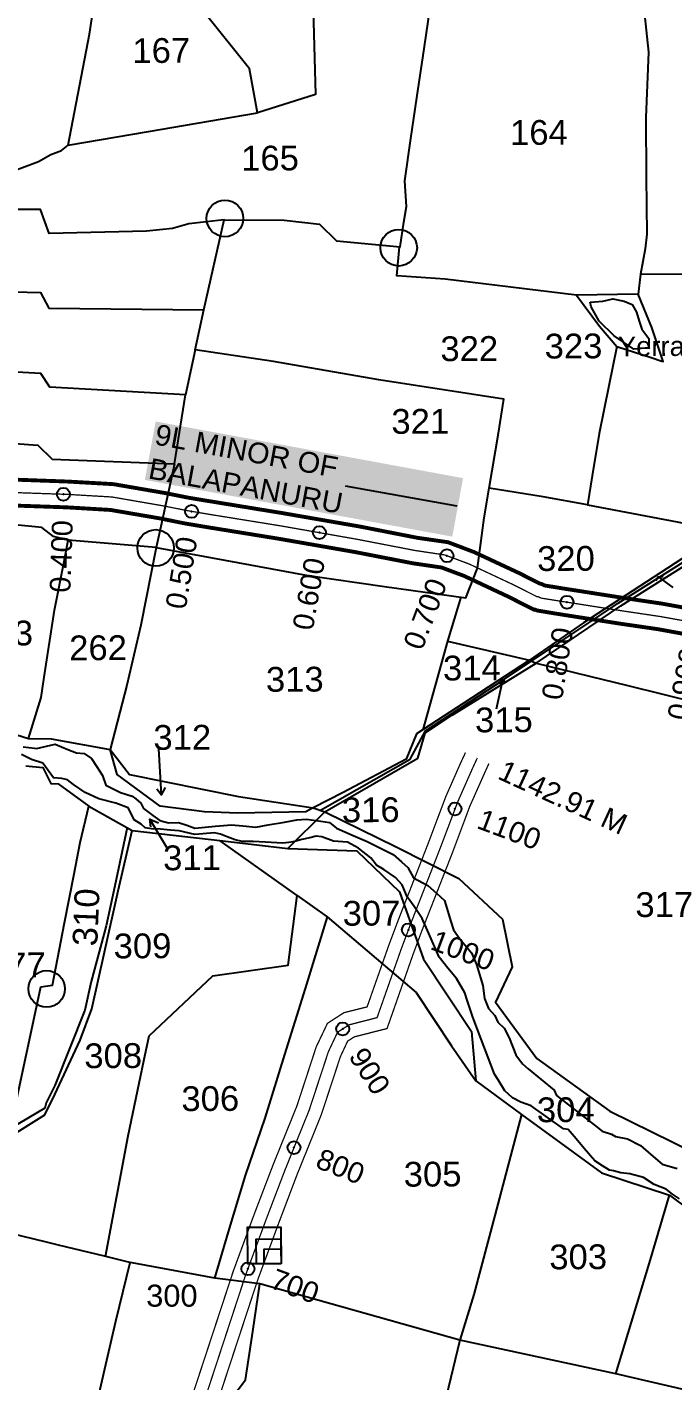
# Model space of a CAD drawing. Header units: millimetres. Extents: x 191342 to 235284, y 1600297 to 1616674.
# Drawn here: x 198782 to 199280, y 1610848 to 1611892 of the extents above; entities that cross this region are included whole.
import ezdxf
from ezdxf.enums import TextEntityAlignment as Align

# ---------------------------------------------------------------- set-up
doc = ezdxf.new("R2010")
doc.units = ezdxf.units.MM
doc.header["$LTSCALE"] = 15
doc.header["$PDMODE"] = 32
doc.header["$PDSIZE"] = 10
doc.linetypes.add('HIDDEN2', pattern=[0.1875, 0.125, -0.0625])
for name, color, linetype in [('BOUNDRY STONES', 240, 'Continuous'), ('CANAL1', 7, 'Continuous'), ('CS', 134, 'Continuous'), ('CSMark', 72, 'Continuous'), ('PAPER SIZE', 5, 'Continuous'), ('PLOTS', 7, 'Continuous'), ('PLOTS NO', 7, 'Continuous'), ('ROADS', 1, 'Continuous'), ('STREAMS', 4, 'Continuous'), ('STRUCTURE', 5, 'Continuous'), ('wells', 7, 'Continuous')]:
    doc.layers.add(name, color=color, linetype=linetype)
doc.styles.get("Standard").update_dxf_attribs({"font": 'arial.ttf'})
doc.dimstyles.get("Standard").update_dxf_attribs({"dimtxt": 0.18, "dimasz": 0.18, "dimexe": 0.18, "dimexo": 0.0625, "dimgap": 0.09, "dimtad": 0, "dimtih": 1, "dimtoh": 1, "dimdec": 4, "dimzin": 0, "dimdsep": 46, "dimtxsty": 'Standard', "dimcen": 0.09, "dimadec": 0, "dimazin": 0, "dimtfac": 1, "dimtdec": 4, "dimtofl": 0, "dimtmove": 0, "dimatfit": 3, "dimfxl": 1, "dimtolj": 1, "dimtzin": 0, "dimarcsym": 0})

msp = doc.modelspace()

# ---------------------------------------------------------------- linework, layer by layer
at = {"layer": 'BOUNDRY STONES', "color": 1}
for centre in [(198934.3, 1611744.8), (199068.4, 1611722.2), (198880.9, 1611490.6), (198796.8, 1611150.4)]:
    msp.add_circle(centre, 14.1, dxfattribs=at)
at = {"layer": 'CANAL1', "color": 200}
for points, const_width in [([(198760.7, 1611543.7), (198813.1, 1611541.8), (198848.3, 1611539.8), (198888.3, 1611532.9), (198906.9, 1611529.2), (198927, 1611525.9), (198979, 1611517.4), (199038.4, 1611507.1), (199082.8, 1611498.4), (199106.4, 1611495), (199126.5, 1611487.4), (199161, 1611471.3), (199177.6, 1611462.9), (199178.4, 1611462.9), (199181.1, 1611461.6), (199197.2, 1611459), (199243.2, 1611451.8), (199271.6, 1611447.6), (199309.9, 1611440.6)], 3), ([(198760.1, 1611523.7), (198812.2, 1611521.9), (198846, 1611519.9), (198884.6, 1611513.3), (198903.3, 1611509.5), (198923.8, 1611506.1), (198975.7, 1611497.7), (199034.8, 1611487.4), (199079.5, 1611478.7), (199101.4, 1611475.5), (199118.8, 1611469), (199152.3, 1611453.3), (199172.8, 1611442.9), (199173.9, 1611442.9), (199175.2, 1611442.3), (199194.1, 1611439.2), (199240.2, 1611432), (199268.4, 1611427.9), (199305.8, 1611421.1)], 3), ([(198909, 1610836), (198940.8, 1610932.7), (198956.9, 1610976.5), (198971.5, 1611014.7), (198989.9, 1611060.2), (199004.7, 1611105.5), (199013.4, 1611123.8), (199026.1, 1611132), (199043.1, 1611136.3), (199044, 1611136.5), (199060.9, 1611184.5), (199067.9, 1611203.1), (199091.3, 1611263.1), (199104.7, 1611298.7), (199116.2, 1611324.8), (199119.9, 1611332.7)], 1), ([(198929.6, 1610834.6), (198959.7, 1610926.1), (198975.7, 1610969.4), (198990.1, 1611007.4), (199008.7, 1611053.4), (199023.4, 1611098.1), (199029, 1611110.1), (199034.2, 1611113.4), (199048, 1611116.9), (199059.4, 1611119.8), (199079.7, 1611177.7), (199086.5, 1611195.9), (199110, 1611255.9), (199123.2, 1611291.2), (199134.5, 1611316.6), (199138, 1611324.3)], 1)]:
    msp.add_lwpolyline(points, dxfattribs=dict(at, const_width=const_width))
at = {"layer": 'CANAL1', "color": 1, "linetype": 'HIDDEN2', "ltscale": 4, "const_width": 1}
for points in [[(198760.4, 1611533.7), (198812.7, 1611531.9), (198847.1, 1611529.9), (198886.5, 1611523.1), (198905.1, 1611519.4), (198925.4, 1611516), (198977.4, 1611507.6), (199036.6, 1611497.2), (199081.1, 1611488.6), (199103.9, 1611485.2), (199122.7, 1611478.2), (199156.6, 1611462.3), (199175.2, 1611452.9), (199176.1, 1611452.9), (199178.1, 1611451.9), (199195.7, 1611449.1), (199241.7, 1611441.9), (199270, 1611437.7), (199307.8, 1611430.9)], [(198919.2, 1610835), (198950.2, 1610929.4), (198966.3, 1610973), (198980.8, 1611011), (198999.3, 1611056.8), (199014.1, 1611101.8), (199021.2, 1611116.9), (199030.2, 1611122.7), (199045.5, 1611126.6), (199051.7, 1611128.2), (199070.3, 1611181.1), (199077.2, 1611199.5), (199100.6, 1611259.5), (199114, 1611294.9), (199125.4, 1611320.7), (199129, 1611328.5)]]:
    msp.add_lwpolyline(points, dxfattribs=at)
at = {"layer": 'CS'}
for p in [(198809.7, 1611532), (198908.6, 1611518.8), (199007.2, 1611502.4), (199105.6, 1611484.6), (199198.2, 1611448.7), (199111.8, 1611289.2), (199075.9, 1611195.9), (199025.2, 1611119.5), (198987.6, 1611027.9), (198952.1, 1610934.4)]:
    msp.add_point(p, dxfattribs=at)
at = {"layer": 'PLOTS', "color": 0}
for points in [[(199012.6, 1612115.1), (199003, 1612044.8), (198998.5, 1612010.4), (198997.6, 1612003.5), (199002, 1611924.7), (199004.1, 1611840.4), (198959.5, 1611826.3), (198953.4, 1611860.2), (198919.2, 1611903), (198918.2, 1611970.7)], [(199252.4, 1611952), (199257.9, 1611902.2), (199261.1, 1611873.1), (199259.1, 1611822.8), (199259.4, 1611777), (199259.7, 1611732.6), (199258.5, 1611721.4), (199254.9, 1611701.8)], [(198933.7, 1611743.6), (198979.9, 1611743.4), (199007.3, 1611740.3), (199020.3, 1611727.4), (199069.4, 1611722.8), (199072.4, 1611741.8), (199074.4, 1611754.1), (199073, 1611773.9), (199077.8, 1611806.5), (199082.4, 1611837.8), (199087.2, 1611870.5), (199092.1, 1611903.8), (199095.5, 1611934.9), (199002, 1611924.7)], [(198813.5, 1611801.3), (198829.9, 1611887), (198834.5, 1611917.6)], [(198477.1, 1611738.5), (198554.3, 1611732.4), (198598.1, 1611728.9), (198617.2, 1611737.6), (198669.5, 1611753.6), (198758.7, 1611777), (198790.6, 1611788.8), (198800.1, 1611794.2), (198808.2, 1611797.2), (198813.5, 1611801.3), (198875.4, 1611811.8), (198959.5, 1611826.3)], [(198657.9, 1611690.9), (198792, 1611687.6), (198798.6, 1611675.5), (198918, 1611674.4), (198933.7, 1611743.6), (198906.4, 1611740.7), (198893.8, 1611737.1), (198873.9, 1611734.9), (198798.8, 1611733.1), (198792, 1611751.7), (198758.8, 1611751.7), (198758.8, 1611777.1)], [(199334.1, 1611701.3), (199254.9, 1611701.8), (199253, 1611686.3), (199205.5, 1611685.7), (199104.1, 1611697.9), (199066.9, 1611700.6), (199068.9, 1611722.8)], [(199205.5, 1611685.7), (199223.3, 1611661.7), (199236.7, 1611646), (199263.1, 1611637.4), (199271.4, 1611634.7), (199272.5, 1611634.4), (199263.6, 1611660.7), (199253, 1611686.3)], [(199214, 1611523.8), (199179.8, 1611530.1), (199138.2, 1611536.7), (199145.3, 1611579.2), (199149.6, 1611605.4), (199053, 1611620.4), (198971.8, 1611634.3), (198911.4, 1611643.5), (198918, 1611674.4)], [(198911.4, 1611643.5), (198903.9, 1611608.6), (198799.2, 1611614.7), (198792.2, 1611625.2), (198645.3, 1611633.3)], [(199236.7, 1611646), (199230.5, 1611615.7), (199223, 1611579), (199217.7, 1611546.3), (199214, 1611523.8), (199288.5, 1611509.6), (199319.8, 1611503.7)], [(198633.5, 1611581.2), (198790.1, 1611569.8), (198801.1, 1611559), (198895.5, 1611555.4), (198903.9, 1611608.6)], [(198895.5, 1611555.4), (198884.8, 1611507.1), (198881.2, 1611490.9), (198813.4, 1611496.6), (198802, 1611499.3), (198793.2, 1611506.3), (198743.5, 1611511.2), (198622.7, 1611522.4)], [(198881.2, 1611490.9), (198997.1, 1611469.5), (199057.4, 1611460.8), (199120.1, 1611452.1), (199129.2, 1611475.1), (199134.3, 1611513.8), (199138.2, 1611536.7)], [(199319.2, 1611503.3), (199210.9, 1611432.9), (199169.4, 1611403.9), (199118, 1611370.5), (199082.1, 1611347.1), (199074.1, 1611327.7), (199025.5, 1611301.8), (199002.5, 1611290), (198996.7, 1611287), (198944.2, 1611286), (198918.5, 1611286.9), (198884.3, 1611291.4), (198851.1, 1611315.8), (198845.9, 1611335)], [(198982.9, 1611258.7), (199011.3, 1611287.1), (199083.1, 1611328.3), (199088.8, 1611347.7), (199109.7, 1611361.6), (199174.3, 1611401.8), (199239.7, 1611445.8), (199294, 1611480.1), (199326.5, 1611502.2), (199319.8, 1611503.7)], [(198782.8, 1611343.6), (198792.7, 1611375.3), (198795, 1611390.8), (198802.8, 1611442.7), (198810.5, 1611481.4), (198813.4, 1611496.6)], [(198881.2, 1611490.9), (198869.4, 1611431), (198858.6, 1611384.6), (198845.9, 1611335)], [(199116.2, 1611452.6), (199106.1, 1611418.7), (199086.9, 1611350.2)], [(199106.1, 1611418.7), (199169.4, 1611403.9), (199174.3, 1611401.8), (199245.1, 1611384.4), (199326.2, 1611364.5), (199343.1, 1611359.4), (199350.2, 1611354.8), (199359.6, 1611341.3), (199421.7, 1611328.2), (199424.9, 1611343.4), (199425.5, 1611367.1), (199430.5, 1611395.5)], [(198523, 1611360.1), (198590.7, 1611364.4), (198629.8, 1611387), (198665, 1611389.8), (198722, 1611362.6), (198782.8, 1611343.6), (198800.4, 1611343.2), (198845.9, 1611335), (198860.8, 1611315.9), (198944.9, 1611298.7), (199002.5, 1611290), (199011.3, 1611287.1), (199066.3, 1611260), (199114.8, 1611235.6), (199148.5, 1611204.1), (199155.9, 1611167.3), (199143, 1611140.1), (199174.9, 1611096.8), (199231.3, 1611056.1), (199312.3, 1611016.1)], [(198780.8, 1611322.6), (198793.8, 1611321.2), (198800, 1611308.8), (198805.7, 1611308.7), (198829.3, 1611291.3), (198862.8, 1611272.6), (198932.6, 1611264.5), (198982.9, 1611258.7), (199036.2, 1611256.8), (199069, 1611225.2), (199087.6, 1611173.4), (199124.6, 1611117.4), (199127.8, 1611079.5), (199163.1, 1611053.6), (199193.4, 1611031.4), (199224.7, 1611008.4), (199277.2, 1610991.3), (199322.9, 1610957.2)], [(198858.9, 1611274.8), (198849.3, 1611229.8), (198842.7, 1611199), (198831.1, 1611156), (198826.3, 1611134.1), (198814.7, 1611105), (198803.1, 1611075.9), (198796.5, 1611062.5), (198795.3, 1611058.3), (198768.9, 1611042.7), (198792.4, 1611152), (198801.2, 1611153.2), (198810.6, 1611201.4), (198818, 1611239.2), (198822.7, 1611263.3), (198829.3, 1611291.3)], [(199460.7, 1610802.9), (199341, 1610829), (199235.8, 1610853.3), (199115.5, 1610879.3), (198961.3, 1610922.8), (198926.6, 1610927.3), (198860, 1610939.5), (198841.3, 1610944.1), (198805.9, 1610952.7), (198796.7, 1610954.9), (198769.3, 1610961.6), (198753, 1610965.5), (198768, 1611035.9), (198795.3, 1611053.2), (198803.2, 1611069), (198822.6, 1611110.7), (198831.7, 1611135.1), (198841.4, 1611178.8), (198851.9, 1611226.1), (198862.8, 1611272.6)], [(198842.2, 1610943.9), (198859.6, 1611037.1), (198871.8, 1611094.8), (198875.8, 1611114.1), (198924.9, 1611160.5), (198983.2, 1611168.6), (198990, 1611222.4), (198930.7, 1611264.7)], [(198990, 1611222.4), (199013.2, 1611205.9), (198996.1, 1611150.8), (198980.3, 1611099.8), (198965.1, 1611050.6), (198949.9, 1611006.4), (198936.9, 1610963), (198926.3, 1610927.3)], [(199013.2, 1611205.9), (199081.8, 1611147.5), (199109, 1611106.4), (199127.8, 1611079.5)], [(199163.1, 1611053.6), (199142.5, 1610975.5), (199126.3, 1610914.7), (199115.5, 1610879.3), (199099.8, 1610814.2), (199086.6, 1610759.2), (199081, 1610735.4), (199074.6, 1610716.4), (199054.7, 1610656.6), (199037.4, 1610604.5), (199023.5, 1610558.5), (199016.6, 1610535.7), (198980, 1610550.4), (198951.1, 1610562.8), (198880.8, 1610580), (198829.8, 1610592.4), (198811.6, 1610594.5), (198802.7, 1610590.5), (198782.2, 1610591.8)], [(199235.8, 1610853.3), (199261.9, 1610939), (199277.2, 1610991.3)], [(198694.8, 1610601.7), (198782.2, 1610591.8), (198802.7, 1610681.8), (198812.3, 1610729.4), (198831.2, 1610811.6), (198850.1, 1610894), (198861.1, 1610939.3)], [(198880.8, 1610580), (198898.4, 1610652.1), (198906.4, 1610685.1), (198907.4, 1610690.8), (198915.4, 1610722.1), (198916.6, 1610726.8), (198922, 1610752.3), (198929.5, 1610787.4), (198918.5, 1610807.1), (198950.1, 1610848.9), (198955.9, 1610886.1), (198961.3, 1610922.8)]]:
    msp.add_lwpolyline(points, dxfattribs=at)
at = {"layer": 'PLOTS NO', "color": 0}
for points in [[(199267, 1611465.2), (199268.6, 1611468.4), (199272.5, 1611468.6)], [(199268.6, 1611468.4), (199279.9, 1611460)], [(199148.6, 1611389.5), (199143.6, 1611366.3)], [(199146.4, 1611385.7), (199148.6, 1611389.5), (199150, 1611387.2)], [(198885.5, 1611300.1), (198883.3, 1611335.7)], [(198881.7, 1611304.8), (198885.5, 1611300.1), (198888.4, 1611305.8)], [(198877.1, 1611275.4), (198876.3, 1611281.3), (198883.1, 1611278.4)], [(198889.6, 1611259.5), (198876.3, 1611281.3)]]:
    msp.add_lwpolyline(points, dxfattribs=at)
at = {"layer": 'ROADS'}
msp.add_lwpolyline([(199008, 1611288.2), (199077.2, 1611327.7), (199089, 1611349.6), (199150, 1611389.3), (199237.6, 1611447.9), (199302.5, 1611488.9), (199335.9, 1611510.7), (199410.2, 1611554.1), (199461.4, 1611584), (199523.4, 1611617.7), (199585.9, 1611653), (199611.7, 1611667.6), (199649, 1611701.9), (199688.4, 1611729.9), (199716, 1611751.6), (199752.6, 1611783.6), (199758.1, 1611790.6), (199759.8, 1611811), (199793.4, 1611842.4), (199833.4, 1611868.8), (199858.9, 1611885.7), (199897.5, 1611873.8)], dxfattribs=at)
at = {"layer": 'STREAMS'}
for points in [[(199216.1, 1611680.3), (199219.5, 1611680.5), (199225.8, 1611680.9), (199233.6, 1611682.7), (199242.3, 1611681.1), (199248.4, 1611678.5), (199251.8, 1611672.5), (199254, 1611665.5), (199255.9, 1611659.4), (199261.4, 1611652.2), (199261.3, 1611645), (199249.8, 1611643.9), (199234.5, 1611654.2), (199223.1, 1611665.5), (199216.8, 1611676.6), (199216.1, 1611680.3)], [(198778.7, 1611337.2), (198787.4, 1611336.1), (198788.9, 1611335.9), (198803.3, 1611339.2), (198813.2, 1611335.2), (198819.9, 1611332.5), (198825.7, 1611331.9), (198831.4, 1611328.1), (198835.2, 1611322.2), (198840, 1611315), (198842.5, 1611307.6), (198853.7, 1611301.8), (198862.8, 1611299.2), (198865.5, 1611297), (198869.5, 1611293.8), (198871.5, 1611289.5), (198878.7, 1611284.2), (198884, 1611280.3), (198890.9, 1611278.5), (198898.4, 1611278.8), (198904.9, 1611276.7), (198911.2, 1611274.3), (198919, 1611275.1), (198926.9, 1611275.9), (198930.2, 1611276.1), (198939.5, 1611277), (198948.2, 1611276.2), (198958.2, 1611275.2), (198967.7, 1611276.9), (198980.3, 1611279.1), (198989.7, 1611280.7), (198997.2, 1611281.3), (199008.3, 1611279.8), (199015.1, 1611278.8), (199020.4, 1611274.4), (199033.3, 1611268.8), (199044.1, 1611264.1), (199056, 1611258.2), (199064.1, 1611254.1), (199070.6, 1611248.3), (199075.5, 1611244.1), (199079.8, 1611236), (199090.9, 1611230.2), (199097.5, 1611224.3), (199103.7, 1611218.7), (199108.7, 1611202.5), (199110.6, 1611196), (199115.6, 1611189), (199124.5, 1611178.1), (199128.4, 1611169.1), (199131.6, 1611158.9), (199133.3, 1611153.1), (199134.5, 1611143.1), (199137.7, 1611135.2), (199142.5, 1611129.8), (199144.8, 1611124.7), (199149.8, 1611120), (199153.7, 1611112.5), (199158.7, 1611099.6), (199163.9, 1611092.6), (199168.2, 1611088.8), (199178.3, 1611080.5), (199188.2, 1611072.2), (199190.1, 1611068.2), (199219.1, 1611045.5), (199225.4, 1611040.5), (199232.6, 1611038.4), (199235.6, 1611036.5), (199244.8, 1611034.8), (199255, 1611029.5), (199262.9, 1611022.7), (199271.7, 1611015.1), (199283.3, 1611011.8)], [(199285.1, 1610988.4), (199279.7, 1610991.9), (199274.6, 1610995.9), (199265.4, 1610999.6), (199257.2, 1611005), (199246.8, 1611007.7), (199239.7, 1611008.6), (199234, 1611009.9), (199230.9, 1611010.6), (199225.6, 1611013.9), (199219.6, 1611017.7), (199211.5, 1611027.2), (199205.2, 1611034.6), (199199.1, 1611041.9), (199195.6, 1611042.3), (199170.6, 1611060.1), (199162.6, 1611063), (199156.1, 1611066.4), (199150.3, 1611071.8), (199145.1, 1611080.3), (199142.4, 1611084.7), (199137.5, 1611097.5), (199132, 1611111.6), (199125.5, 1611128.6), (199121.2, 1611141.7), (199119.5, 1611147.4), (199113, 1611158.3), (199106.4, 1611166.5), (199099.6, 1611174.9), (199091.5, 1611193.2), (199086.4, 1611204.7), (199080.4, 1611214), (199074.9, 1611221.5), (199071.1, 1611230.6), (199065.8, 1611236.4), (199056.8, 1611242.6), (199051.2, 1611245.8), (199046.9, 1611251.4), (199037.4, 1611258.9), (199028.9, 1611263.5), (199018, 1611264.4), (199009, 1611267.6), (199004.8, 1611268.1), (198999.9, 1611267), (198993.7, 1611265.7), (198988.3, 1611264.1), (198983.5, 1611263.4), (198979, 1611262.8), (198965.7, 1611263.7), (198956, 1611264.1), (198947.6, 1611264.2), (198942.2, 1611265.3), (198936, 1611267.7), (198930.9, 1611269.7), (198926.3, 1611270.7), (198911.2, 1611269.5), (198899.1, 1611272.3), (198892.3, 1611272.9), (198884.7, 1611273.6), (198877.7, 1611274), (198872.9, 1611274.6), (198869.6, 1611277.4), (198864.4, 1611280.9), (198862.6, 1611284.6), (198859.8, 1611290.1), (198850.1, 1611293.7), (198837, 1611297), (198826.5, 1611301.8), (198817.6, 1611308.2), (198812.9, 1611311.6), (198808.6, 1611312.7), (198802.1, 1611313.1), (198793.8, 1611324.6), (198785.2, 1611327.3), (198777.4, 1611331.2)]]:
    msp.add_lwpolyline(points, dxfattribs=at)
at = {"layer": 'wells'}
for points in [[(198977.6, 1610938.3), (198951.9, 1610938.2), (198951.8, 1610966.5), (198977.4, 1610966.6)], [(198977.6, 1610938.3), (198958.6, 1610938.2), (198958.5, 1610957.4), (198977.5, 1610957.5)], [(198977.6, 1610938.3), (198964.6, 1610938.2), (198964.6, 1610949.7), (198977.5, 1610949.8)]]:
    msp.add_lwpolyline(points, close=True, dxfattribs=at)

# ---------------------------------------------------------------- texts
at = {"layer": 'CSMark', "color": 1}
for s, rotation, p in [('0.400', 88.0081, (198809, 1611512)), ('0.500', 80.5987, (198905.3, 1611499)), ('0.600', 80.1108, (199003.8, 1611482.7)), ('0.700', 69.3933, (199098.6, 1611465.9)), ('0.800', 81.0677, (199195.1, 1611429)), ('0.900', 79.6804, (199293.3, 1611413.2))]:
    msp.add_text(s, height=16, rotation=rotation, dxfattribs=at).set_placement(p, align=Align.MIDDLE_RIGHT)
for s, rotation, p in [('1142.91 M', 335.3594, (199147.1, 1611320.2)), ('1100', 339.4061, (199130.5, 1611282.2)), ('1000', 339.4109, (199094.6, 1611188.8)), ('900', 302.6213, (199036, 1611102.7)), ('800', 338.0359, (199006.2, 1611020.4)), ('700', 339.7956, (198970.9, 1610927.5))]:
    msp.add_text(s, height=16, rotation=rotation, dxfattribs=at).set_placement(p, align=Align.MIDDLE_LEFT)
at = {"layer": 'PLOTS NO', "color": 0}
for s, height, rotation, p in [('167', 19.12, 0.279, (198863, 1611864.7)), ('164', 19.12, 0.279, (199154.3, 1611801.5)), ('165', 19.12, 0.279, (198946.9, 1611781.7)), ('322', 19.12, 0.279, (199100.6, 1611634.7)), ('323', 19.12, 0.279, (199181, 1611636.7)), ('Yerra Kunta', 15.122, 0.279, (199237.5, 1611638.5)), ('321', 19.12, 0.279, (199062.8, 1611578.6)), ('320', 19.12, 0.279, (199175.2, 1611472.8)), ('263', 19.12, 0.279, (198741.8, 1611415.2)), ('262', 19.12, 0.279, (198814.2, 1611403.9)), ('313', 19.12, 0.279, (198966, 1611379.6)), ('314', 19.12, 0.279, (199102.6, 1611388.3)), ('315', 19.12, 0.279, (199127.3, 1611348.3)), ('312', 19.12, 0.279, (198879.2, 1611334.8)), ('316', 19.12, 0.279, (199024.6, 1611278.9)), ('311', 19.12, 0.279, (198886.7, 1611241.9)), ('310', 19.12, 87.6319, (198835.8, 1611183)), ('317', 19.12, 0.279, (199251, 1611205.8)), ('307', 19.12, 0.279, (199025.2, 1611199.1)), ('309', 19.12, 0.279, (198848.5, 1611173.9)), ('277', 19.12, 0.279, (198751.6, 1611159.2)), ('308', 19.12, 0.279, (198825.9, 1611089.2)), ('306', 19.12, 0.279, (198900.8, 1611056.1)), ('304', 19.12, 0.279, (199175, 1611047.5)), ('305', 19.12, 0.279, (199072.3, 1610997.8)), ('303', 19.12, 0.279, (199184.6, 1610934))]:
    msp.add_text(s, height=height, rotation=rotation, dxfattribs=at).set_placement(p)
at = {"layer": 'PLOTS NO'}
msp.add_text('300', height=17, dxfattribs=at).set_placement((198873.6, 1610905.2))
at = {"layer": 'STRUCTURE', "color": 5, "insert": (198882.2, 1611586.3), "char_height": 16, "width": 237.917, "attachment_point": 1, "rotation": 349.548, "bg_fill": 1, "box_fill_scale": 1.1, "bg_fill_color": 7, "bg_fill_true_color": 16777215, "bg_fill_transparency": 0}
msp.add_mtext('{\\C1;9L MINOR OF BALAPANURU}', dxfattribs=at)
msp.add_mtext('{\\C1;9L MINOR OF BALAPANURU}', dxfattribs=at)

# ---------------------------------------------------------------- leaders
at = {"layer": 'PAPER SIZE', "color": 1}
msp.add_leader([(199113.5, 1611522.7), (199027.3, 1611538.2)], dimstyle='Standard', override={"dimasz": 40, "dimgap": 0.09, "dimtad": 0, "dimtfill": 2, "dimtfillclr": 5}, dxfattribs=at)
msp.add_leader([(199113.5, 1611522.7), (199027.3, 1611538.2)], dimstyle='Standard', override={"dimasz": 40, "dimgap": 0.09, "dimtad": 0, "dimtfill": 2, "dimtfillclr": 5}, dxfattribs=at)

doc.saveas('drawing.dxf')
